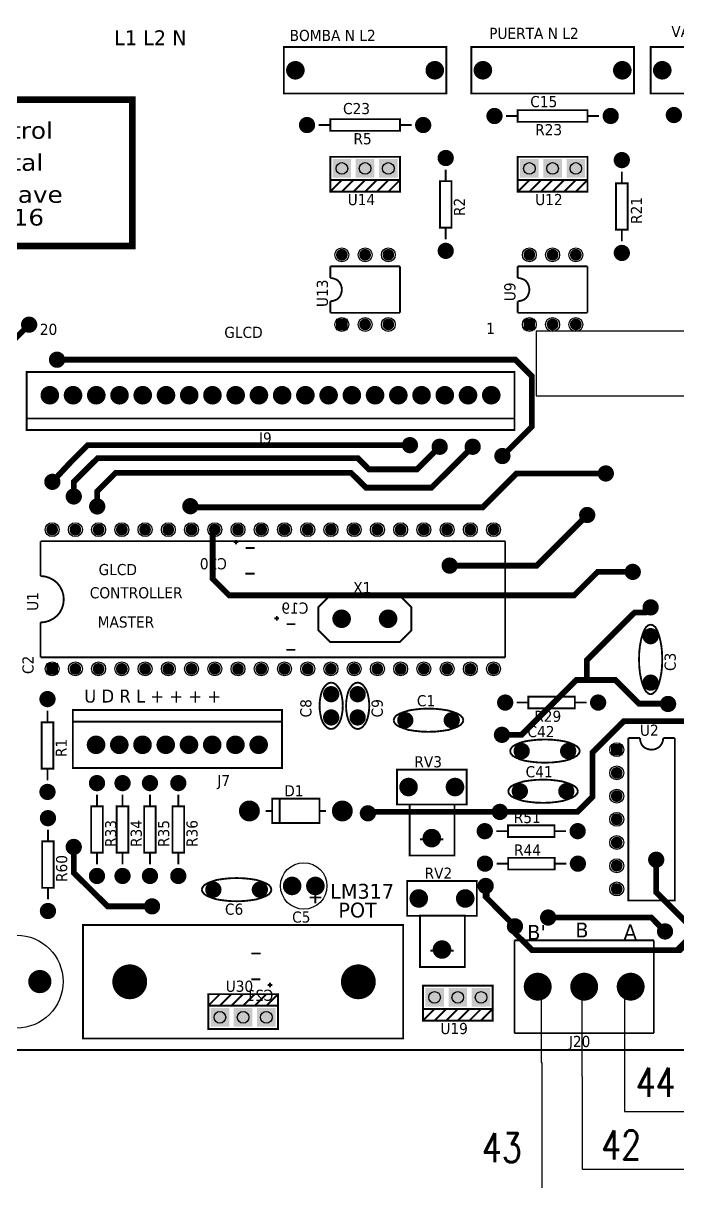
# Model space of a CAD drawing. Header units: millimetres. Extents: x 123.5 to 144.3, y 105.4 to 121.6.
# Drawn here: x 126.642 to 129.459, y 107.98 to 112.972 of the extents above; entities that cross this region are included whole.
import ezdxf
from ezdxf.enums import TextEntityAlignment as Align

# ---------------------------------------------------------------- set-up
doc = ezdxf.new("R2010")
doc.units = ezdxf.units.MM
for name, color, linetype in [('12632256', 7, 'Continuous'), ('DESC', 250, 'Continuous'), ('WIRES', 7, 'Continuous')]:
    doc.layers.add(name, color=color, linetype=linetype)
doc.layers.add('WIRENO', color=7, linetype='Continuous', true_color=0x000000)
doc.styles.get("Standard").update_dxf_attribs({"font": 'tahoma.ttf'})
doc.styles.add('WD', font='romans.shx')

# ---------------------------------------------------------------- blocks, each defined once
blk = doc.blocks.new('EPAD')
at = {"const_width": 0.5}
blk.add_lwpolyline([(-0.25, 0, 1), (0.25, 0, 1)], format="xyb", close=True, dxfattribs=at)
blk = doc.blocks.new('RPAD')
blk.add_trace([(-0.5, -0.5), (-0.5, 0.5), (0.5, -0.5), (0.5, 0.5)])
blk = doc.blocks.new('Tarjeta')
for points, const_width in [([(146.3184, 112.4867), (153.6204, 112.4867), (153.6204, 117.4267), (146.3184, 117.4267), (146.3184, 112.4867)], 0.008), ([(148.0634, 116.6077), (148.7634, 116.6077), (148.7634, 116.8077), (148.0634, 116.8077), (148.0634, 116.6077)], 0.008), ([(148.8704, 116.6077), (149.5704, 116.6077), (149.5704, 116.8077), (148.8704, 116.8077), (148.8704, 116.6077)], 0.008), ([(149.6424, 116.6077), (150.3414, 116.6077), (150.3414, 116.8077), (149.6424, 116.8077), (149.6424, 116.6077)], 0.008), ([(146.5254, 115.9507), (147.4114, 115.9507), (147.4114, 116.5807), (146.5254, 116.5807), (146.5254, 115.9507)], 0.029), ([(149.0704, 116.5107), (149.0204, 116.5107)], 0.008), ([(149.0704, 116.4857), (149.3704, 116.4857), (149.3704, 116.5357), (149.0704, 116.5357), (149.0704, 116.4857)], 0.008), ([(149.4204, 116.5107), (149.3704, 116.5107)], 0.008), ([(148.2634, 116.4717), (148.2134, 116.4717)], 0.008), ([(148.2634, 116.4467), (148.5634, 116.4467), (148.5634, 116.4967), (148.2634, 116.4967), (148.2634, 116.4467)], 0.008), ([(148.6134, 116.4717), (148.5634, 116.4717)], 0.008), ([(148.2634, 116.2347), (148.5634, 116.2347), (148.5634, 116.3347), (148.2634, 116.3347), (148.2634, 116.2347)], 0.008), ([(149.0704, 116.2347), (149.3704, 116.2347), (149.3704, 116.3347), (149.0704, 116.3347), (149.0704, 116.2347)], 0.008), ([(148.7604, 116.2797), (148.7604, 116.2297)], 0.008), ([(149.5184, 116.2707), (149.5184, 116.2207)], 0.008), ([(148.5634, 116.2347), (148.5634, 116.1847), (148.2634, 116.1847), (148.2634, 116.2347)], 0.008), ([(148.3134, 116.2347), (148.2634, 116.1847)], 0.008), ([(148.3634, 116.2347), (148.3134, 116.1847)], 0.008), ([(148.4134, 116.2347), (148.3634, 116.1847)], 0.008), ([(148.4634, 116.2347), (148.4134, 116.1847)], 0.008), ([(148.5134, 116.2347), (148.4634, 116.1847)], 0.008), ([(148.5634, 116.2347), (148.5134, 116.1847)], 0.008), ([(148.7354, 116.0297), (148.7854, 116.0297), (148.7854, 116.2297), (148.7354, 116.2297), (148.7354, 116.0297)], 0.008), ([(149.3704, 116.2347), (149.3704, 116.1847), (149.0704, 116.1847), (149.0704, 116.2347)], 0.008), ([(149.1204, 116.2347), (149.0704, 116.1847)], 0.008), ([(149.1704, 116.2347), (149.1204, 116.1847)], 0.008), ([(149.2204, 116.2347), (149.1704, 116.1847)], 0.008), ([(149.2704, 116.2347), (149.2204, 116.1847)], 0.008), ([(149.3204, 116.2347), (149.2704, 116.1847)], 0.008), ([(149.3704, 116.2347), (149.3204, 116.1847)], 0.008), ([(149.4934, 116.0207), (149.5434, 116.0207), (149.5434, 116.2207), (149.4934, 116.2207), (149.4934, 116.0207)], 0.008), ([(148.7604, 116.0297), (148.7604, 115.9797)], 0.008), ([(149.5184, 116.0207), (149.5184, 115.9707)], 0.008), ([(148.2634, 115.8127), (148.2634, 115.8627)], 0.008), ([(148.2634, 115.8627), (148.5634, 115.8627)], 0.008), ([(148.5634, 115.6627), (148.5634, 115.8627)], 0.008), ([(149.0704, 115.8127), (149.0704, 115.8627)], 0.008), ([(149.0704, 115.8627), (149.3704, 115.8627)], 0.008), ([(149.3704, 115.6627), (149.3704, 115.8627)], 0.008), ([(148.3134, 115.7627), (148.3124, 115.7727), (148.3094, 115.7827), (148.3054, 115.7907), (148.2994, 115.7987), (148.2924, 115.8047), (148.2834, 115.8087), (148.2734, 115.8117), (148.2634, 115.8127)], 0.008), ([(149.1204, 115.7627), (149.1194, 115.7727), (149.1164, 115.7827), (149.1124, 115.7907), (149.1064, 115.7987), (149.0994, 115.8047), (149.0904, 115.8087), (149.0804, 115.8117), (149.0704, 115.8127)], 0.008), ([(148.3134, 115.7627), (148.3124, 115.7527), (148.3094, 115.7427), (148.3054, 115.7337), (148.2994, 115.7267), (148.2924, 115.7207), (148.2834, 115.7167), (148.2734, 115.7137), (148.2634, 115.7127)], 0.008), ([(149.1204, 115.7627), (149.1194, 115.7527), (149.1164, 115.7427), (149.1124, 115.7337), (149.1064, 115.7267), (149.0994, 115.7207), (149.0904, 115.7167), (149.0804, 115.7137), (149.0704, 115.7127)], 0.008), ([(148.2634, 115.6627), (148.2634, 115.7127)], 0.008), ([(149.0704, 115.6627), (149.0704, 115.7127)], 0.008), ([(148.2634, 115.6627), (148.5634, 115.6627)], 0.008), ([(149.0704, 115.6627), (149.3704, 115.6627)], 0.008), ([(146.8584, 115.3667), (146.8584, 115.5027), (146.9674, 115.6117)], 0.025), ([(147.0874, 115.4607), (149.0604, 115.4607), (149.1314, 115.3897), (149.1314, 115.1727), (149.0044, 115.0457)], 0.025), ([(146.9564, 115.1577), (149.0564, 115.1577), (149.0564, 115.4077), (146.9564, 115.4077), (146.9564, 115.1577)], 0.008), ([(149.0564, 115.2077), (146.9564, 115.2077)], 0.008), ([(147.0674, 114.9347), (147.1494, 115.0227), (147.2194, 115.0927), (148.6064, 115.0927)], 0.025), ([(147.1594, 114.8717), (147.1594, 114.9347), (147.2624, 115.0367), (148.3824, 115.0367), (148.4294, 114.9887), (148.6374, 114.9887), (148.7344, 115.0857)], 0.025), ([(147.2604, 114.8287), (147.2604, 114.8937), (147.3404, 114.9737), (148.3524, 114.9737), (148.4174, 114.9097), (148.6994, 114.9097), (148.8764, 115.0857)], 0.025), ([(149.4494, 114.9707), (149.0654, 114.9707), (148.9194, 114.8247), (147.6664, 114.8247), (147.6614, 114.8297)], 0.025), ([(148.7774, 114.5737), (149.1524, 114.5737), (149.3694, 114.7917)], 0.025), ([(149.5654, 114.5467), (149.4144, 114.5467), (149.3134, 114.4457), (147.8284, 114.4457), (147.7574, 114.5167), (147.7574, 114.7197), (147.7664, 114.7287)], 0.025), ([(147.0164, 114.5287), (147.0164, 114.6787)], 0.008), ([(147.0164, 114.6787), (149.0164, 114.6787)], 0.008), ([(147.8674, 114.6747), (147.8474, 114.6747)], 0.008), ([(147.8574, 114.6647), (147.8574, 114.6847)], 0.008), ([(149.0164, 114.6787), (149.0164, 114.1787)], 0.008), ([(147.9374, 114.6497), (147.8994, 114.6497)], 0.008), ([(147.1164, 114.4287), (147.1144, 114.4487), (147.1084, 114.4677), (147.0994, 114.4847), (147.0874, 114.4997), (147.0724, 114.5117), (147.0554, 114.5207), (147.0364, 114.5267), (147.0164, 114.5287)], 0.008), ([(147.9374, 114.5387), (147.8984, 114.5387)], 0.008), ([(147.1164, 114.4287), (147.1144, 114.4077), (147.1084, 114.3887), (147.0994, 114.3717), (147.0874, 114.3577), (147.0724, 114.3457), (147.0554, 114.3367), (147.0364, 114.3307), (147.0164, 114.3287)], 0.008), ([(148.2624, 114.4447), (148.5624, 114.4447), (148.6124, 114.3947), (148.6124, 114.2947), (148.5624, 114.2447), (148.2624, 114.2447), (148.2124, 114.2947), (148.2124, 114.3947), (148.2624, 114.4447)], 0.008), ([(149.3674, 114.0807), (149.3674, 114.1657), (149.5734, 114.3717), (149.6204, 114.3717), (149.6424, 114.3937)], 0.025), ([(148.0334, 114.3367), (148.0334, 114.3567)], 0.008), ([(147.0164, 114.1787), (147.0164, 114.3287)], 0.008), ([(148.0434, 114.3467), (148.0234, 114.3467)], 0.008), ([(148.1134, 114.3217), (148.0754, 114.3217)], 0.008), ([(149.6424, 114.3197), (149.6324, 114.3167), (149.6224, 114.3087), (149.6144, 114.2947), (149.6074, 114.2767), (149.6014, 114.2547), (149.5964, 114.2287), (149.5934, 114.2007), (149.5924, 114.1697)], 0.008), ([(149.6424, 114.3197), (149.6524, 114.3167), (149.6624, 114.3087), (149.6704, 114.2947), (149.6774, 114.2767), (149.6834, 114.2547), (149.6884, 114.2287), (149.6914, 114.2007), (149.6924, 114.1697)], 0.008), ([(148.1134, 114.2107), (148.0744, 114.2107)], 0.008), ([(147.0164, 114.1787), (149.0164, 114.1787)], 0.008), ([(149.6424, 114.0197), (149.6374, 114.0207), (149.6324, 114.0227), (149.6224, 114.0317), (149.6144, 114.0447), (149.6074, 114.0627), (149.6014, 114.0857), (149.5964, 114.1107), (149.5934, 114.1387), (149.5924, 114.1697)], 0.008), ([(149.6424, 114.0197), (149.6474, 114.0207), (149.6524, 114.0227), (149.6624, 114.0317), (149.6704, 114.0447), (149.6774, 114.0627), (149.6834, 114.0857), (149.6884, 114.1107), (149.6914, 114.1387), (149.6924, 114.1697)], 0.008), ([(148.2674, 114.0697), (148.2574, 114.0677), (148.2474, 114.0617), (148.2394, 114.0527), (148.2314, 114.0407), (148.2254, 114.0257), (148.2214, 114.0087), (148.2184, 113.9897), (148.2174, 113.9697)], 0.008), ([(148.2674, 114.0697), (148.2774, 114.0677), (148.2874, 114.0617), (148.2954, 114.0527), (148.3034, 114.0407), (148.3094, 114.0257), (148.3134, 114.0087), (148.3164, 113.9897), (148.3174, 113.9697)], 0.008), ([(148.3814, 114.0697), (148.3714, 114.0677), (148.3614, 114.0617), (148.3534, 114.0527), (148.3454, 114.0407), (148.3394, 114.0257), (148.3354, 114.0087), (148.3324, 113.9897), (148.3314, 113.9697)], 0.008), ([(148.3814, 114.0697), (148.3914, 114.0677), (148.4014, 114.0617), (148.4094, 114.0527), (148.4174, 114.0407), (148.4234, 114.0257), (148.4274, 114.0087), (148.4304, 113.9897), (148.4314, 113.9697)], 0.008), ([(149.0024, 113.8447), (149.0864, 113.8447), (149.3224, 114.0807), (149.3674, 114.0807), (149.4904, 114.0807), (149.5924, 113.9787), (149.7164, 113.9787), (149.7174, 113.9777)], 0.025), ([(149.1164, 113.9587), (149.3164, 113.9587), (149.3164, 114.0087), (149.1164, 114.0087), (149.1164, 113.9587)], 0.008), ([(148.2674, 113.8697), (148.2574, 113.8717), (148.2474, 113.8777), (148.2394, 113.8867), (148.2314, 113.8987), (148.2254, 113.9137), (148.2214, 113.9307), (148.2184, 113.9497), (148.2174, 113.9697)], 0.008), ([(148.2674, 113.8697), (148.2774, 113.8717), (148.2874, 113.8777), (148.2954, 113.8867), (148.3034, 113.8987), (148.3094, 113.9137), (148.3134, 113.9307), (148.3164, 113.9497), (148.3174, 113.9697)], 0.008), ([(148.3814, 113.8697), (148.3714, 113.8717), (148.3614, 113.8777), (148.3534, 113.8867), (148.3454, 113.8987), (148.3394, 113.9137), (148.3354, 113.9307), (148.3324, 113.9497), (148.3314, 113.9697)], 0.008), ([(148.3814, 113.8697), (148.3914, 113.8717), (148.4014, 113.8777), (148.4094, 113.8867), (148.4174, 113.8987), (148.4234, 113.9137), (148.4274, 113.9307), (148.4304, 113.9497), (148.4314, 113.9697)], 0.008), ([(148.5364, 113.9077), (148.5394, 113.9177), (148.5474, 113.9277), (148.5614, 113.9357), (148.5794, 113.9427), (148.6014, 113.9497), (148.6274, 113.9537), (148.6554, 113.9567), (148.6864, 113.9577)], 0.008), ([(148.8364, 113.9077), (148.8334, 113.9177), (148.8244, 113.9277), (148.8114, 113.9357), (148.7934, 113.9427), (148.7714, 113.9497), (148.7454, 113.9537), (148.7174, 113.9567), (148.6864, 113.9577)], 0.008), ([(149.1164, 113.9837), (149.0664, 113.9837)], 0.008), ([(149.3664, 113.9837), (149.3164, 113.9837)], 0.008), ([(147.0464, 113.9487), (147.0464, 113.8987)], 0.008), ([(147.1554, 113.7017), (148.0554, 113.7017), (148.0554, 113.9517), (147.1554, 113.9517), (147.1554, 113.7017)], 0.008), ([(148.5364, 113.9077), (148.5394, 113.8977), (148.5474, 113.8877), (148.5614, 113.8797), (148.5794, 113.8727), (148.6014, 113.8657), (148.6274, 113.8617), (148.6554, 113.8587), (148.6864, 113.8577)], 0.008), ([(148.8364, 113.9077), (148.8334, 113.8977), (148.8244, 113.8877), (148.8114, 113.8797), (148.7934, 113.8727), (148.7714, 113.8657), (148.7454, 113.8617), (148.7174, 113.8587), (148.6864, 113.8577)], 0.008), ([(148.9934, 113.5127), (149.3274, 113.5127), (149.3924, 113.5777), (149.3924, 113.7687), (149.5274, 113.9037), (150.2204, 113.9037), (150.4844, 113.6397), (150.4994, 113.6237)], 0.025), ([(147.0214, 113.6987), (147.0714, 113.6987), (147.0714, 113.8987), (147.0214, 113.8987), (147.0214, 113.6987)], 0.008), ([(147.1554, 113.9017), (148.0554, 113.9017)], 0.008), ([(149.0374, 113.7747), (149.0404, 113.7847), (149.0484, 113.7947), (149.0624, 113.8027), (149.0804, 113.8107), (149.1024, 113.8167), (149.1284, 113.8207), (149.1564, 113.8237), (149.1874, 113.8247)], 0.008), ([(149.3374, 113.7747), (149.3344, 113.7847), (149.3254, 113.7947), (149.3114, 113.8027), (149.2934, 113.8107), (149.2714, 113.8167), (149.2464, 113.8207), (149.2184, 113.8237), (149.1874, 113.8247)], 0.008), ([(149.5464, 113.8307), (149.5964, 113.8307)], 0.008), ([(149.5464, 113.8307), (149.5464, 113.1307), (149.7464, 113.1307), (149.7464, 113.8307)], 0.008), ([(149.6464, 113.7807), (149.6364, 113.7817), (149.6264, 113.7847), (149.6174, 113.7887), (149.6104, 113.7947), (149.6044, 113.8017), (149.6004, 113.8107), (149.5974, 113.8207), (149.5964, 113.8307)], 0.008), ([(149.6464, 113.7807), (149.6564, 113.7817), (149.6664, 113.7847), (149.6744, 113.7887), (149.6814, 113.7947), (149.6874, 113.8017), (149.6924, 113.8107), (149.6954, 113.8207), (149.6964, 113.8307)], 0.008), ([(149.6964, 113.8307), (149.7464, 113.8307)], 0.008), ([(149.0374, 113.7747), (149.0404, 113.7647), (149.0484, 113.7547), (149.0624, 113.7467), (149.0804, 113.7387), (149.1024, 113.7327), (149.1284, 113.7287), (149.1564, 113.7257), (149.1874, 113.7247)], 0.008), ([(149.3374, 113.7747), (149.3344, 113.7647), (149.3254, 113.7547), (149.3114, 113.7467), (149.2934, 113.7387), (149.2714, 113.7327), (149.2464, 113.7287), (149.2184, 113.7257), (149.1874, 113.7247)], 0.008), ([(147.0464, 113.6987), (147.0464, 113.6487)], 0.008), ([(148.5504, 113.5447), (148.8504, 113.5447), (148.8504, 113.6947), (148.5504, 113.6947), (148.5504, 113.5447)], 0.008), ([(149.0294, 113.6017), (149.0324, 113.6117), (149.0404, 113.6217), (149.0544, 113.6297), (149.0724, 113.6367), (149.0944, 113.6437), (149.1204, 113.6477), (149.1484, 113.6507), (149.1794, 113.6517)], 0.008), ([(149.3294, 113.6017), (149.3264, 113.6117), (149.3174, 113.6217), (149.3034, 113.6297), (149.2854, 113.6367), (149.2634, 113.6437), (149.2384, 113.6477), (149.2104, 113.6507), (149.1794, 113.6517)], 0.008), ([(147.2594, 113.5867), (147.2594, 113.5367)], 0.008), ([(147.3694, 113.5867), (147.3694, 113.5367)], 0.008), ([(147.4874, 113.5867), (147.4874, 113.5367)], 0.008), ([(147.6094, 113.5867), (147.6094, 113.5367)], 0.008), ([(148.0134, 113.4647), (148.2174, 113.4647), (148.2174, 113.5697), (148.0134, 113.5697), (148.0134, 113.4647)], 0.008), ([(148.0454, 113.5687), (148.0454, 113.4657)], 0.008), ([(149.0294, 113.6017), (149.0324, 113.5917), (149.0404, 113.5817), (149.0544, 113.5737), (149.0724, 113.5667), (149.0944, 113.5597), (149.1204, 113.5557), (149.1484, 113.5527), (149.1794, 113.5517)], 0.008), ([(149.3294, 113.6017), (149.3264, 113.5917), (149.3174, 113.5817), (149.3034, 113.5737), (149.2854, 113.5667), (149.2634, 113.5597), (149.2384, 113.5557), (149.2104, 113.5527), (149.1794, 113.5517)], 0.008), ([(147.2344, 113.3367), (147.2844, 113.3367), (147.2844, 113.5367), (147.2344, 113.5367), (147.2344, 113.3367)], 0.008), ([(147.3444, 113.3367), (147.3944, 113.3367), (147.3944, 113.5367), (147.3444, 113.5367), (147.3444, 113.3367)], 0.008), ([(147.4624, 113.3367), (147.5124, 113.3367), (147.5124, 113.5367), (147.4624, 113.5367), (147.4624, 113.3367)], 0.008), ([(147.5844, 113.3367), (147.6344, 113.3367), (147.6344, 113.5367), (147.5844, 113.5367), (147.5844, 113.3367)], 0.008), ([(147.9854, 113.5167), (148.0134, 113.5167)], 0.008), ([(148.2174, 113.5167), (148.2454, 113.5167)], 0.008), ([(148.9934, 113.5127), (148.4314, 113.5127), (148.4254, 113.5067)], 0.025), ([(148.6054, 113.3247), (148.7984, 113.3247), (148.7984, 113.5447), (148.6054, 113.5447), (148.6054, 113.3247)], 0.008), ([(149.0284, 113.4047), (149.2284, 113.4047), (149.2284, 113.4547), (149.0284, 113.4547), (149.0284, 113.4047)], 0.008), ([(147.0484, 113.4357), (147.0484, 113.3857)], 0.008), ([(148.9784, 113.4297), (149.0284, 113.4297)], 0.008), ([(149.2284, 113.4297), (149.2784, 113.4297)], 0.008), ([(147.0234, 113.1857), (147.0734, 113.1857), (147.0734, 113.3857), (147.0234, 113.3857), (147.0234, 113.1857)], 0.008), ([(147.4964, 113.1057), (147.3054, 113.1057), (147.1594, 113.2507), (147.1594, 113.3617)], 0.025), ([(148.7504, 113.3947), (148.6504, 113.3947)], 0.008), ([(147.2594, 113.3367), (147.2594, 113.2867)], 0.008), ([(147.3694, 113.3367), (147.3694, 113.2867)], 0.008), ([(147.4874, 113.3367), (147.4874, 113.2867)], 0.008), ([(147.6094, 113.3367), (147.6094, 113.2867)], 0.008), ([(148.9324, 113.1937), (148.9324, 113.1467), (148.9364, 113.1427), (149.0584, 113.0197), (149.0594, 113.0197), (149.0594, 112.9897), (149.1324, 112.9167), (149.7564, 112.9167), (149.8104, 112.9707), (149.8104, 113.0227), (149.6664, 113.1667), (149.6664, 113.3067)], 0.025), ([(149.0294, 113.2647), (149.2294, 113.2647), (149.2294, 113.3147), (149.0294, 113.3147), (149.0294, 113.2647)], 0.008), ([(148.9794, 113.2897), (149.0294, 113.2897)], 0.008), ([(149.2294, 113.2897), (149.2794, 113.2897)], 0.008), ([(147.7104, 113.1777), (147.7134, 113.1877), (147.7224, 113.1977), (147.7354, 113.2057), (147.7534, 113.2127), (147.7754, 113.2197), (147.8014, 113.2237), (147.8294, 113.2267), (147.8604, 113.2277)], 0.008), ([(148.0104, 113.1777), (148.0074, 113.1877), (147.9994, 113.1977), (147.9854, 113.2057), (147.9674, 113.2127), (147.9454, 113.2197), (147.9194, 113.2237), (147.8914, 113.2267), (147.8604, 113.2277)], 0.008), ([(148.5944, 113.0647), (148.8944, 113.0647), (148.8944, 113.2147), (148.5944, 113.2147), (148.5944, 113.0647)], 0.008), ([(147.0484, 113.1857), (147.0484, 113.1357)], 0.008), ([(147.7104, 113.1777), (147.7134, 113.1677), (147.7224, 113.1577), (147.7354, 113.1497), (147.7534, 113.1427), (147.7754, 113.1357), (147.8014, 113.1317), (147.8294, 113.1287), (147.8604, 113.1277)], 0.008), ([(148.0104, 113.1777), (148.0074, 113.1677), (147.9994, 113.1577), (147.9854, 113.1497), (147.9674, 113.1427), (147.9454, 113.1357), (147.9194, 113.1317), (147.8914, 113.1287), (147.8604, 113.1277)], 0.008), ([(148.1994, 113.1187), (148.1994, 113.1687)], 0.008), ([(148.9364, 113.1427), (148.9364, 113.1897), (148.9324, 113.1937)], 0.025), ([(148.2244, 113.1437), (148.1744, 113.1437)], 0.008), ([(148.6494, 112.8447), (148.8424, 112.8447), (148.8424, 113.0657), (148.6494, 113.0657), (148.6494, 112.8447)], 0.008), ([(149.2014, 113.0577), (149.6454, 113.0577), (149.7044, 112.9977)], 0.025), ([(147.1994, 112.5367), (148.5774, 112.5367), (148.5774, 113.0257), (147.1994, 113.0257), (147.1994, 112.5367)], 0.008), ([(149.0564, 112.9597), (149.0564, 112.5597)], 0.008), ([(149.6564, 112.9597), (149.0564, 112.9597)], 0.008), ([(149.6564, 112.9597), (149.6564, 112.5597)], 0.008), ([(149.7564, 112.9167), (149.7674, 112.9167), (149.8104, 112.9597), (149.8104, 112.9707)], 0.025), ([(148.7944, 112.9147), (148.6944, 112.9147)], 0.008), ([(147.9244, 112.9027), (147.9634, 112.9027)], 0.008), ([(147.9244, 112.7917), (147.9624, 112.7917)], 0.008), ([(147.9944, 112.7667), (148.0144, 112.7667)], 0.008), ([(148.0044, 112.7767), (148.0044, 112.7567)], 0.008), ([(148.6624, 112.6637), (148.9624, 112.6637), (148.9624, 112.7637), (148.6624, 112.7637), (148.6624, 112.6637)], 0.008), ([(147.7384, 112.6777), (147.7384, 112.7277), (148.0384, 112.7277), (148.0384, 112.6777)], 0.008), ([(147.7384, 112.6777), (147.7884, 112.7277)], 0.008), ([(147.7884, 112.6777), (147.8384, 112.7277)], 0.008), ([(147.8384, 112.6777), (147.8884, 112.7277)], 0.008), ([(147.8884, 112.6777), (147.9384, 112.7277)], 0.008), ([(147.9384, 112.6777), (147.9884, 112.7277)], 0.008), ([(147.9884, 112.6777), (148.0384, 112.7277)], 0.008), ([(147.7384, 112.5777), (148.0384, 112.5777), (148.0384, 112.6777), (147.7384, 112.6777), (147.7384, 112.5777)], 0.008), ([(148.9624, 112.6637), (148.9624, 112.6137), (148.6624, 112.6137), (148.6624, 112.6637)], 0.008), ([(148.7124, 112.6637), (148.6624, 112.6137)], 0.008), ([(148.7624, 112.6637), (148.7124, 112.6137)], 0.008), ([(148.8124, 112.6637), (148.7624, 112.6137)], 0.008), ([(148.8624, 112.6637), (148.8124, 112.6137)], 0.008), ([(148.9124, 112.6637), (148.8624, 112.6137)], 0.008), ([(148.9624, 112.6637), (148.9124, 112.6137)], 0.008), ([(149.0564, 112.5597), (149.6564, 112.5597)], 0.008)]:
    blk.add_lwpolyline(points, dxfattribs=dict(const_width=const_width))
blk.add_lwpolyline([(149.1494, 115.3057), (150.7044, 115.3057), (150.7044, 115.5837), (149.1494, 115.5837), (149.1494, 115.3057)])
for centre, radius in [((148.1134, 116.7077), 0.025), ((148.7134, 116.7077), 0.025), ((148.9204, 116.7077), 0.025), ((149.5204, 116.7077), 0.025), ((149.6924, 116.7077), 0.025), ((148.9704, 116.5107), 0.025), ((149.4704, 116.5107), 0.025), ((149.7424, 116.5147), 0.025), ((148.1634, 116.4717), 0.025), ((148.6634, 116.4717), 0.025), ((148.7604, 116.3297), 0.025), ((148.3134, 116.2847), 0.025), ((148.4134, 116.2847), 0.025), ((148.5134, 116.2847), 0.025), ((149.1204, 116.2847), 0.025), ((149.2204, 116.2847), 0.025), ((149.3204, 116.2847), 0.025), ((149.5184, 116.3207), 0.025), ((148.7604, 115.9297), 0.025), ((148.3134, 115.9127), 0.03), ((148.4134, 115.9127), 0.03), ((148.5134, 115.9127), 0.03), ((149.1204, 115.9127), 0.03), ((149.2204, 115.9127), 0.03), ((149.3204, 115.9127), 0.03), ((149.5184, 115.9207), 0.025), ((146.9674, 115.6117), 0.025), ((148.3134, 115.6127), 0.03), ((148.4134, 115.6127), 0.03), ((148.5134, 115.6127), 0.03), ((149.1204, 115.6127), 0.03), ((149.2204, 115.6127), 0.03), ((149.3204, 115.6127), 0.03), ((147.0874, 115.4607), 0.025), ((147.0564, 115.3077), 0.01), ((147.1564, 115.3077), 0.01), ((147.2564, 115.3077), 0.01), ((147.3564, 115.3077), 0.01), ((147.4564, 115.3077), 0.01), ((147.5564, 115.3077), 0.01), ((147.6564, 115.3077), 0.01), ((147.7564, 115.3077), 0.01), ((147.8564, 115.3077), 0.01), ((147.9564, 115.3077), 0.01), ((148.0564, 115.3077), 0.01), ((148.1564, 115.3077), 0.01), ((148.2564, 115.3077), 0.01), ((148.3564, 115.3077), 0.01), ((148.4564, 115.3077), 0.01), ((148.5564, 115.3077), 0.01), ((148.6564, 115.3077), 0.01), ((148.7564, 115.3077), 0.01), ((148.8564, 115.3077), 0.01), ((148.9564, 115.3077), 0.01), ((148.6064, 115.0927), 0.025), ((148.7344, 115.0857), 0.025), ((148.8764, 115.0857), 0.025), ((149.0044, 115.0457), 0.025), ((147.0674, 114.9347), 0.025), ((149.4494, 114.9707), 0.025), ((147.1594, 114.8717), 0.025), ((147.2604, 114.8287), 0.025), ((147.6614, 114.8297), 0.025), ((149.3694, 114.7917), 0.025), ((147.0664, 114.7287), 0.03), ((147.1664, 114.7287), 0.03), ((147.2664, 114.7287), 0.03), ((147.3664, 114.7287), 0.03), ((147.4664, 114.7287), 0.03), ((147.5664, 114.7287), 0.03), ((147.6664, 114.7287), 0.03), ((147.7664, 114.7287), 0.03), ((147.8664, 114.7287), 0.03), ((147.9664, 114.7287), 0.03), ((148.0664, 114.7287), 0.03), ((148.1664, 114.7287), 0.03), ((148.2664, 114.7287), 0.03), ((148.3664, 114.7287), 0.03), ((148.4664, 114.7287), 0.03), ((148.5664, 114.7287), 0.03), ((148.6664, 114.7287), 0.03), ((148.7664, 114.7287), 0.03), ((148.8664, 114.7287), 0.03), ((148.9664, 114.7287), 0.03), ((148.7774, 114.5737), 0.025), ((149.5654, 114.5467), 0.025), ((149.6424, 114.3937), 0.025), ((148.3124, 114.3447), 0.025), ((148.5124, 114.3447), 0.025), ((149.6424, 114.2697), 0.025), ((147.0664, 114.1287), 0.03), ((147.1664, 114.1287), 0.03), ((147.2664, 114.1287), 0.03), ((147.3664, 114.1287), 0.03), ((147.4664, 114.1287), 0.03), ((147.5664, 114.1287), 0.03), ((147.6664, 114.1287), 0.03), ((147.7664, 114.1287), 0.03), ((147.8664, 114.1287), 0.03), ((147.9664, 114.1287), 0.03), ((148.0664, 114.1287), 0.03), ((148.1664, 114.1287), 0.03), ((148.2664, 114.1287), 0.03), ((148.3664, 114.1287), 0.03), ((148.4664, 114.1287), 0.03), ((148.5664, 114.1287), 0.03), ((148.6664, 114.1287), 0.03), ((148.7664, 114.1287), 0.03), ((148.8664, 114.1287), 0.03), ((148.9664, 114.1287), 0.03), ((149.6424, 114.0697), 0.025), ((147.0464, 113.9987), 0.025), ((148.2674, 114.0197), 0.025), ((148.3814, 114.0197), 0.025), ((149.0164, 113.9837), 0.025), ((149.4164, 113.9837), 0.025), ((149.7174, 113.9777), 0.025), ((148.2674, 113.9197), 0.025), ((148.3814, 113.9197), 0.025), ((148.5864, 113.9077), 0.025), ((148.7864, 113.9077), 0.025), ((149.0024, 113.8447), 0.025), ((147.2554, 113.8017), 0.01), ((147.3554, 113.8017), 0.01), ((147.4554, 113.8017), 0.01), ((147.5554, 113.8017), 0.01), ((147.6554, 113.8017), 0.01), ((147.7554, 113.8017), 0.01), ((147.8554, 113.8017), 0.01), ((147.9554, 113.8017), 0.01), ((149.4964, 113.7807), 0.03), ((149.0874, 113.7747), 0.025), ((149.2874, 113.7747), 0.025), ((149.4964, 113.6807), 0.03), ((147.2594, 113.6367), 0.025), ((147.3694, 113.6367), 0.025), ((147.4874, 113.6367), 0.025), ((147.6094, 113.6367), 0.025), ((147.0464, 113.5987), 0.025), ((148.6004, 113.6197), 0.025), ((148.8004, 113.6197), 0.025), ((149.0794, 113.6017), 0.025), ((149.2794, 113.6017), 0.025), ((149.4964, 113.5807), 0.03), ((147.0484, 113.4857), 0.025), ((147.9154, 113.5167), 0.025), ((148.3154, 113.5167), 0.025), ((148.4254, 113.5067), 0.025), ((148.9934, 113.5127), 0.025), ((149.4964, 113.4807), 0.03), ((148.7004, 113.3997), 0.025), ((148.9284, 113.4297), 0.025), ((149.3284, 113.4297), 0.025), ((149.4964, 113.3807), 0.03), ((147.1594, 113.3617), 0.025), ((148.9294, 113.2897), 0.025), ((149.3294, 113.2897), 0.025), ((149.4964, 113.2807), 0.03), ((149.6664, 113.3067), 0.025), ((147.2594, 113.2367), 0.025), ((147.3694, 113.2367), 0.025), ((147.4874, 113.2367), 0.025), ((147.6094, 113.2367), 0.025), ((148.0994, 113.1937), 0.025), ((148.1994, 113.1937), 0.025), ((148.9324, 113.1937), 0.025), ((149.4964, 113.1807), 0.03), ((147.7604, 113.1777), 0.025), ((147.9604, 113.1777), 0.025), ((148.6444, 113.1397), 0.025), ((148.8444, 113.1397), 0.025), ((147.0484, 113.0857), 0.025), ((147.4964, 113.1057), 0.025), ((149.2014, 113.0577), 0.025), ((149.0584, 113.0197), 0.025), ((149.7044, 112.9977), 0.025), ((148.7444, 112.9197), 0.025), ((147.4004, 112.7807), 0.03), ((148.3844, 112.7807), 0.03), ((147.0134, 112.7817), 0.025), ((149.1564, 112.7597), 0.03), ((149.3564, 112.7597), 0.03), ((149.5564, 112.7597), 0.03), ((148.7124, 112.7137), 0.025), ((148.8124, 112.7137), 0.025), ((148.9124, 112.7137), 0.025), ((147.7884, 112.6277), 0.025), ((147.8884, 112.6277), 0.025), ((147.9884, 112.6277), 0.025)]:
    blk.add_circle(centre, radius)
at = {"layer": '12632256'}
for centre, radius in [((148.1494, 113.1937), 0.1), ((146.9134, 112.7817), 0.2)]:
    blk.add_circle(centre, radius, dxfattribs=at)
for name, p, xscale, yscale in [('EPAD', (148.1134, 116.7077), 0.08, 0.08), ('EPAD', (148.7134, 116.7077), 0.08, 0.08), ('EPAD', (148.9204, 116.7077), 0.08, 0.08), ('EPAD', (149.5204, 116.7077), 0.08, 0.08), ('EPAD', (149.6924, 116.7077), 0.08, 0.08), ('EPAD', (148.1634, 116.4717), 0.07, 0.07), ('EPAD', (148.6634, 116.4717), 0.07, 0.07), ('EPAD', (148.9704, 116.5107), 0.07, 0.07), ('EPAD', (149.4704, 116.5107), 0.07, 0.07), ('EPAD', (149.7424, 116.5147), 0.07, 0.07), ('EPAD', (148.7604, 116.3297), 0.07, 0.07), ('EPAD', (149.5184, 116.3207), 0.07, 0.07), ('EPAD', (148.7604, 115.9297), 0.07, 0.07), ('EPAD', (149.5184, 115.9207), 0.07, 0.07), ('EPAD', (148.3134, 115.9127), 0.05, 0.05), ('EPAD', (148.4134, 115.9127), 0.05, 0.05), ('EPAD', (148.5134, 115.9127), 0.05, 0.05), ('EPAD', (149.1204, 115.9127), 0.05, 0.05), ('EPAD', (149.2204, 115.9127), 0.05, 0.05), ('EPAD', (149.3204, 115.9127), 0.05, 0.05), ('EPAD', (146.9674, 115.6117), 0.07, 0.07), ('RPAD', (148.3134, 115.6127), 0.05, 0.05), ('EPAD', (148.4134, 115.6127), 0.05, 0.05), ('EPAD', (148.5134, 115.6127), 0.05, 0.05), ('RPAD', (149.1204, 115.6127), 0.05, 0.05), ('EPAD', (149.2204, 115.6127), 0.05, 0.05), ('EPAD', (149.3204, 115.6127), 0.05, 0.05), ('EPAD', (147.0874, 115.4607), 0.07, 0.07), ('EPAD', (147.0564, 115.3077), 0.08, 0.08), ('EPAD', (147.1564, 115.3077), 0.08, 0.08), ('EPAD', (147.2564, 115.3077), 0.08, 0.08), ('EPAD', (147.3564, 115.3077), 0.08, 0.08), ('EPAD', (147.4564, 115.3077), 0.08, 0.08), ('EPAD', (147.5564, 115.3077), 0.08, 0.08), ('EPAD', (147.6564, 115.3077), 0.08, 0.08), ('EPAD', (147.7564, 115.3077), 0.08, 0.08), ('EPAD', (147.8564, 115.3077), 0.08, 0.08), ('EPAD', (147.9564, 115.3077), 0.08, 0.08), ('EPAD', (148.0564, 115.3077), 0.08, 0.08), ('EPAD', (148.1564, 115.3077), 0.08, 0.08), ('EPAD', (148.2564, 115.3077), 0.08, 0.08), ('EPAD', (148.3564, 115.3077), 0.08, 0.08), ('EPAD', (148.4564, 115.3077), 0.08, 0.08), ('EPAD', (148.5564, 115.3077), 0.08, 0.08), ('EPAD', (148.6564, 115.3077), 0.08, 0.08), ('EPAD', (148.7564, 115.3077), 0.08, 0.08), ('EPAD', (148.8564, 115.3077), 0.08, 0.08), ('EPAD', (148.9564, 115.3077), 0.08, 0.08), ('EPAD', (148.6064, 115.0927), 0.07, 0.07), ('EPAD', (148.7344, 115.0857), 0.07, 0.07), ('EPAD', (148.8764, 115.0857), 0.07, 0.07), ('EPAD', (149.0044, 115.0457), 0.07, 0.07), ('EPAD', (149.4494, 114.9707), 0.07, 0.07), ('EPAD', (147.0674, 114.9347), 0.07, 0.07), ('EPAD', (147.1594, 114.8717), 0.07, 0.07), ('EPAD', (147.2604, 114.8287), 0.07, 0.07), ('EPAD', (147.6614, 114.8297), 0.07, 0.07), ('EPAD', (149.3694, 114.7917), 0.07, 0.07), ('EPAD', (147.0664, 114.7287), 0.05, 0.05), ('EPAD', (147.1664, 114.7287), 0.05, 0.05), ('EPAD', (147.2664, 114.7287), 0.05, 0.05), ('EPAD', (147.3664, 114.7287), 0.05, 0.05), ('EPAD', (147.4664, 114.7287), 0.05, 0.05), ('EPAD', (147.5664, 114.7287), 0.05, 0.05), ('EPAD', (147.6664, 114.7287), 0.05, 0.05), ('EPAD', (147.7664, 114.7287), 0.05, 0.05), ('EPAD', (147.8664, 114.7287), 0.05, 0.05), ('EPAD', (147.9664, 114.7287), 0.05, 0.05), ('EPAD', (148.0664, 114.7287), 0.05, 0.05), ('EPAD', (148.1664, 114.7287), 0.05, 0.05), ('EPAD', (148.2664, 114.7287), 0.05, 0.05), ('EPAD', (148.3664, 114.7287), 0.05, 0.05), ('EPAD', (148.4664, 114.7287), 0.05, 0.05), ('EPAD', (148.5664, 114.7287), 0.05, 0.05), ('EPAD', (148.6664, 114.7287), 0.05, 0.05), ('EPAD', (148.7664, 114.7287), 0.05, 0.05), ('EPAD', (148.8664, 114.7287), 0.05, 0.05), ('EPAD', (148.9664, 114.7287), 0.05, 0.05), ('EPAD', (148.7774, 114.5737), 0.07, 0.07), ('EPAD', (149.5654, 114.5467), 0.07, 0.07), ('EPAD', (149.6424, 114.3937), 0.07, 0.07), ('EPAD', (148.3124, 114.3447), 0.08, 0.08), ('EPAD', (148.5124, 114.3447), 0.08, 0.08), ('EPAD', (149.6424, 114.2697), 0.07, 0.07), ('RPAD', (147.0664, 114.1287), 0.05, 0.05), ('EPAD', (147.1664, 114.1287), 0.05, 0.05), ('EPAD', (147.2664, 114.1287), 0.05, 0.05), ('EPAD', (147.3664, 114.1287), 0.05, 0.05), ('EPAD', (147.4664, 114.1287), 0.05, 0.05), ('EPAD', (147.5664, 114.1287), 0.05, 0.05), ('EPAD', (147.6664, 114.1287), 0.05, 0.05), ('EPAD', (147.7664, 114.1287), 0.05, 0.05), ('EPAD', (147.8664, 114.1287), 0.05, 0.05), ('EPAD', (147.9664, 114.1287), 0.05, 0.05), ('EPAD', (148.0664, 114.1287), 0.05, 0.05), ('EPAD', (148.1664, 114.1287), 0.05, 0.05), ('EPAD', (148.2664, 114.1287), 0.05, 0.05), ('EPAD', (148.3664, 114.1287), 0.05, 0.05), ('EPAD', (148.4664, 114.1287), 0.05, 0.05), ('EPAD', (148.5664, 114.1287), 0.05, 0.05), ('EPAD', (148.6664, 114.1287), 0.05, 0.05), ('EPAD', (148.7664, 114.1287), 0.05, 0.05), ('EPAD', (148.8664, 114.1287), 0.05, 0.05), ('EPAD', (148.9664, 114.1287), 0.05, 0.05), ('EPAD', (149.6424, 114.0697), 0.07, 0.07), ('EPAD', (147.0464, 113.9987), 0.07, 0.07), ('EPAD', (148.2674, 114.0197), 0.07, 0.07), ('EPAD', (148.3814, 114.0197), 0.07, 0.07), ('EPAD', (149.0164, 113.9837), 0.07, 0.07), ('EPAD', (149.4164, 113.9837), 0.07, 0.07), ('EPAD', (149.7174, 113.9777), 0.07, 0.07), ('EPAD', (148.2674, 113.9197), 0.07, 0.07), ('EPAD', (148.3814, 113.9197), 0.07, 0.07), ('EPAD', (148.5864, 113.9077), 0.07, 0.07), ('EPAD', (148.7864, 113.9077), 0.07, 0.07), ('EPAD', (149.0024, 113.8447), 0.07, 0.07), ('EPAD', (147.2554, 113.8017), 0.08, 0.08), ('EPAD', (147.3554, 113.8017), 0.08, 0.08), ('EPAD', (147.4554, 113.8017), 0.08, 0.08), ('EPAD', (147.5554, 113.8017), 0.08, 0.08), ('EPAD', (147.6554, 113.8017), 0.08, 0.08), ('EPAD', (147.7554, 113.8017), 0.08, 0.08), ('EPAD', (147.8554, 113.8017), 0.08, 0.08), ('EPAD', (147.9554, 113.8017), 0.08, 0.08), ('EPAD', (149.0874, 113.7747), 0.07, 0.07), ('EPAD', (149.2874, 113.7747), 0.07, 0.07), ('EPAD', (147.2594, 113.6367), 0.07, 0.07), ('EPAD', (147.3694, 113.6367), 0.07, 0.07), ('EPAD', (147.4874, 113.6367), 0.07, 0.07), ('EPAD', (147.6094, 113.6367), 0.07, 0.07), ('EPAD', (148.6004, 113.6197), 0.08, 0.08), ('EPAD', (148.8004, 113.6197), 0.08, 0.08), ('EPAD', (149.4964, 113.6807), 0.05, 0.05), ('EPAD', (147.0464, 113.5987), 0.07, 0.07), ('EPAD', (149.0794, 113.6017), 0.07, 0.07), ('EPAD', (149.2794, 113.6017), 0.07, 0.07), ('EPAD', (147.9154, 113.5167), 0.09, 0.09), ('EPAD', (148.3154, 113.5167), 0.09, 0.09), ('EPAD', (149.4964, 113.5807), 0.05, 0.05), ('EPAD', (147.0484, 113.4857), 0.07, 0.07), ('EPAD', (148.4254, 113.5067), 0.07, 0.07), ('EPAD', (148.9934, 113.5127), 0.07, 0.07), ('EPAD', (148.9284, 113.4297), 0.07, 0.07), ('EPAD', (149.3284, 113.4297), 0.07, 0.07), ('EPAD', (149.4964, 113.4807), 0.05, 0.05), ('EPAD', (148.7004, 113.3997), 0.08, 0.08), ('EPAD', (147.1594, 113.3617), 0.07, 0.07), ('EPAD', (149.4964, 113.3807), 0.05, 0.05), ('EPAD', (148.9294, 113.2897), 0.07, 0.07), ('EPAD', (149.3294, 113.2897), 0.07, 0.07), ('EPAD', (149.6664, 113.3067), 0.07, 0.07), ('EPAD', (147.2594, 113.2367), 0.07, 0.07), ('EPAD', (147.3694, 113.2367), 0.07, 0.07), ('EPAD', (147.4874, 113.2367), 0.07, 0.07), ('EPAD', (147.6094, 113.2367), 0.07, 0.07), ('EPAD', (149.4964, 113.2807), 0.05, 0.05), ('EPAD', (147.7604, 113.1777), 0.07, 0.07), ('EPAD', (147.9604, 113.1777), 0.07, 0.07), ('EPAD', (148.0994, 113.1937), 0.08, 0.08), ('EPAD', (148.1994, 113.1937), 0.08, 0.08), ('EPAD', (148.9324, 113.1937), 0.07, 0.07), ('EPAD', (148.6444, 113.1397), 0.08, 0.08), ('EPAD', (148.8444, 113.1397), 0.08, 0.08), ('EPAD', (149.4964, 113.1807), 0.05, 0.05), ('EPAD', (147.0484, 113.0857), 0.07, 0.07), ('EPAD', (147.4964, 113.1057), 0.07, 0.07), ('EPAD', (149.2014, 113.0577), 0.07, 0.07), ('EPAD', (149.0584, 113.0197), 0.07, 0.07), ('EPAD', (149.7044, 112.9977), 0.07, 0.07), ('EPAD', (148.7444, 112.9197), 0.08, 0.08), ('EPAD', (147.0134, 112.7817), 0.1, 0.1), ('EPAD', (147.4004, 112.7807), 0.15, 0.15), ('EPAD', (148.3844, 112.7807), 0.15, 0.15), ('EPAD', (149.1564, 112.7597), 0.12, 0.12), ('EPAD', (149.3564, 112.7597), 0.12, 0.12), ('EPAD', (149.5564, 112.7597), 0.12, 0.12), ('RPAD', (147.7884, 112.6277), 0.08, 0.08), ('RPAD', (147.8884, 112.6277), 0.08, 0.08), ('RPAD', (147.9884, 112.6277), 0.08, 0.08)]:
    blk.add_blockref(name, p, dxfattribs=dict(xscale=xscale, yscale=yscale))
for p, xscale, yscale, rotation in [((148.3134, 116.2847), 0.08, 0.08, 180), ((148.4134, 116.2847), 0.08, 0.08, 180), ((148.5134, 116.2847), 0.08, 0.08, 180), ((149.1204, 116.2847), 0.08, 0.08, 180), ((149.2204, 116.2847), 0.08, 0.08, 180), ((149.3204, 116.2847), 0.08, 0.08, 180), ((149.4964, 113.7807), 0.05, 0.05, 270), ((148.7124, 112.7137), 0.08, 0.08, 180), ((148.8124, 112.7137), 0.08, 0.08, 180), ((148.9124, 112.7137), 0.08, 0.08, 180)]:
    blk.add_blockref('RPAD', p, dxfattribs=dict(xscale=xscale, yscale=yscale, rotation=rotation))
for s, height, width, p in [('L1 L2 N', 0.064, 1.09375, (147.3334, 116.8157)), ('BOMBA N L2', 0.048, 1.041667, (148.0884, 116.8337)), ('PUERTA N L2', 0.048, 1.041667, (148.9474, 116.8427)), ('VACIO N L2', 0.048, 1.041667, (149.7314, 116.8507)), ('C23', 0.048, 1.041667, (148.3184, 116.5187)), ('C15', 0.048, 1.041667, (149.1244, 116.5487)), ('Control', 0.072, 1.25, (146.6834, 116.4127)), ('R23', 0.048, 1.041667, (149.1454, 116.4277)), ('R5', 0.048, 1.041667, (148.3634, 116.3887)), ('Digital', 0.072, 1.25, (146.6834, 116.2747)), ('Autoclave', 0.072, 1.25, (146.5844, 116.1367)), ('U14', 0.048, 1.041667, (148.3384, 116.1267)), ('U12', 0.048, 1.041667, (149.1454, 116.1267)), ('2016', 0.072, 1.25, (146.7614, 116.0387)), ('20', 0.048, 1.041667, (147.0134, 115.5677)), ('1', 0.048, 1.041667, (148.9344, 115.5717)), ('GLCD', 0.048, 1.041667, (147.8074, 115.5547)), ('J9', 0.048, 1.041667, (147.9564, 115.0997)), ('GLCD', 0.048, 1.041667, (147.2664, 114.5327)), ('CONTROLLER', 0.048, 1.041667, (147.2284, 114.4327)), ('X1', 0.048, 1.041667, (148.3624, 114.4547)), ('MASTER', 0.048, 1.041667, (147.2624, 114.3067)), ('U D R L + + + +', 0.056, 1.071429, (147.2044, 113.9837)), ('C1', 0.048, 1.041667, (148.6364, 113.9677)), ('R29', 0.048, 1.041667, (149.1414, 113.9007)), ('C42', 0.048, 1.041667, (149.1124, 113.8347)), ('U2', 0.048, 1.041667, (149.5964, 113.8407)), ('RV3', 0.048, 1.041667, (148.6254, 113.7047)), ('C41', 0.048, 1.041667, (149.1044, 113.6617)), ('J7', 0.048, 1.041667, (147.7774, 113.6237)), ('D1', 0.048, 1.041667, (148.0654, 113.5797)), ('R51', 0.048, 1.041667, (149.0534, 113.4647)), ('R44', 0.048, 1.041667, (149.0544, 113.3247)), ('RV2', 0.048, 1.041667, (148.6694, 113.2247)), ('LM317', 0.064, 1.09375, (148.2634, 113.1387)), ('C6', 0.048, 1.041667, (147.8104, 113.0697)), ('POT', 0.064, 1.09375, (148.2984, 113.0577)), ('C5', 0.048, 1.041667, (148.0994, 113.0357)), ("B'", 0.064, 1.09375, (149.1114, 112.9617)), ('B', 0.064, 1.09375, (149.3184, 112.9717)), ('A', 0.064, 1.09375, (149.5264, 112.9637)), ('U30', 0.048, 1.041667, (147.8134, 112.7377)), ('U19', 0.048, 1.041667, (148.7374, 112.5557)), ('J20', 0.048, 1.041667, (149.2904, 112.4997))]:
    blk.add_text(s, height=height, dxfattribs=dict(at, width=width)).set_placement(p)
at = {"layer": '12632256', "width": 1.041667}
for s, p in [('R21', (149.6054, 116.0457)), ('R2', (148.8434, 116.0797)), ('U13', (148.2534, 115.6877)), ('U9', (149.0604, 115.7127)), ('U1', (147.0064, 114.3787)), ('C2', (146.9864, 114.1067)), ('C3', (149.7504, 114.1197)), ('C8', (148.1824, 113.9197)), ('C9', (148.4894, 113.9197)), ('R1', (147.1294, 113.7487)), ('R33', (147.3424, 113.3617)), ('R34', (147.4524, 113.3617)), ('R35', (147.5704, 113.3617)), ('R36', (147.6924, 113.3617)), ('R60', (147.1314, 113.2107))]:
    blk.add_text(s, height=0.048, rotation=90, dxfattribs=at).set_placement(p)
at = {"layer": '12632256', "text_generation_flag": 2, "width": 1.041667}
for s, p in [('C20', (147.8184, 114.5577)), ('C19', (148.1694, 114.3667)), ('C21', (148.0184, 112.6987))]:
    blk.add_text(s, height=0.048, dxfattribs=at).set_placement(p)
blk = doc.blocks.new('WD_WNV')
at = {"linetype": 'Continuous', "style": 'WD', "width": 0.8}
blk.add_attdef('WIRENO', text='', height=0.125, dxfattribs=at).set_placement((-0.05, 0), align=Align.MIDDLE_RIGHT)
at = {"style": 'WD', "flags": 1}
for tag, p in [('W01USER', (-0.0625, 0.0938)), ('W02USER', (-0.0625, 0.0859)), ('W03USER', (-0.0625, 0.0781)), ('W04USER', (-0.0625, 0.0703)), ('W05USER', (-0.0625, 0.0625)), ('W06USER', (-0.0625, 0.0547)), ('W07USER', (-0.0625, 0.0469)), ('W08USER', (-0.0625, 0.0391)), ('W09USER', (-0.0625, 0.0312)), ('W10USER', (-0.0625, 0.0234))]:
    blk.add_attdef(tag, text='', height=0.005, dxfattribs=at).set_placement(p, align=Align.CENTER)

msp = doc.modelspace()

# ---------------------------------------------------------------- linework, layer by layer
at = {"layer": 'WIRES'}
for p, q in [((129.0481, 108.4339), (129.0481, 108.8352)), ((129.2301, 108.8255), (129.2301, 108.2825)), ((128.8706, 108.8068), (128.8706, 108.4947)), ((128.8706, 108.4947), (128.8733, 108.4947)), ((128.8733, 108.4947), (128.8733, 107.7825)), ((129.0497, 108.4339), (129.0481, 108.4339)), ((129.0497, 108.0325), (129.0497, 108.4339)), ((129.2301, 108.2825), (129.6683, 108.2825)), ((129.5589, 108.0325), (129.0497, 108.0325))]:
    msp.add_line(p, q, dxfattribs=at)

# ---------------------------------------------------------------- block references
at = {"layer": 'DESC'}
msp.add_blockref('Tarjeta', (-20.3001, -3.939), dxfattribs=at)
at = {"layer": 'WIRENO'}
ref = msp.add_blockref('WD_WNV', (129.2301, 108.554), dxfattribs=at)
ref.add_attrib('WIRENO', '44', dxfattribs={"linetype": 'Continuous', "height": 0.125, "style": 'WD', "width": 0.8}).set_placement((129.2782, 108.4089), align=Align.MIDDLE_LEFT)
ref = msp.add_blockref('WD_WNV', (128.8733, 108.1386), dxfattribs=at)
ref.add_attrib('WIRENO', '43', dxfattribs={"linetype": 'Continuous', "height": 0.125, "style": 'WD', "width": 0.8}).set_placement((128.7878, 108.1267), align=Align.MIDDLE_RIGHT)
ref = msp.add_blockref('WD_WNV', (129.0481, 108.6346), dxfattribs=at)
ref.add_attrib('WIRENO', '42', dxfattribs={"linetype": 'Continuous', "height": 0.125, "style": 'WD', "width": 0.8}).set_placement((129.301, 108.1393), align=Align.MIDDLE_RIGHT)

doc.saveas('drawing.dxf')
